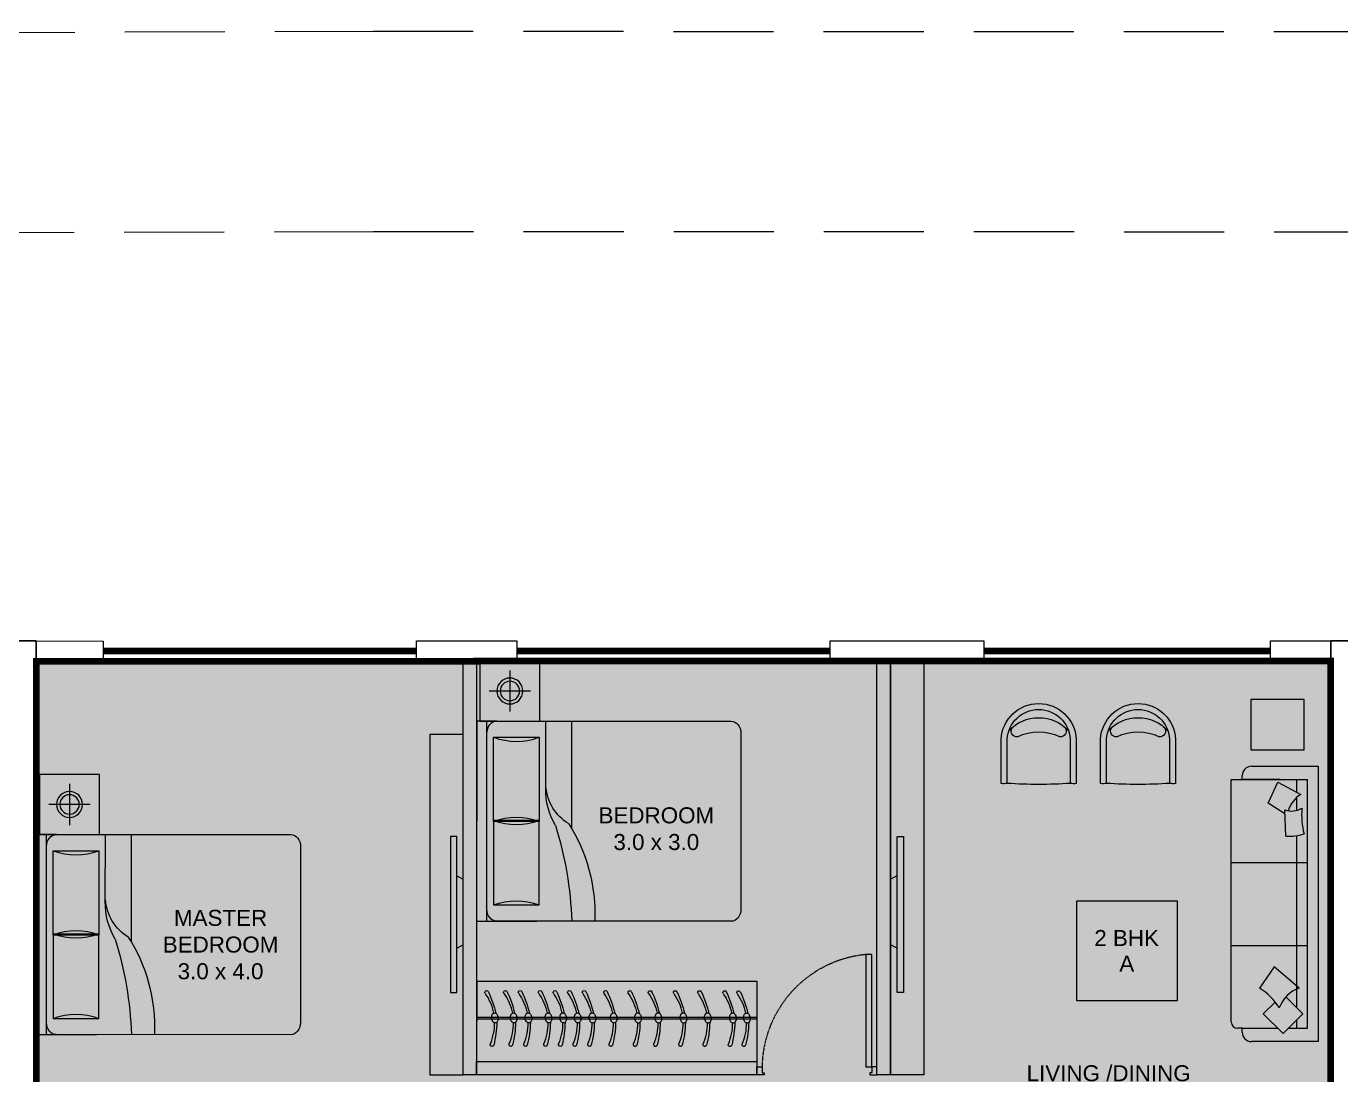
# Model space of a CAD drawing. Header units: inches. Extents: x 27644242 to 29761523, y -859349 to 216979.
# Drawn here: x 29054690 to 29064540, y -708393 to -700537 of the extents above; entities that cross this region are included whole.
import ezdxf

# ---------------------------------------------------------------- set-up
doc = ezdxf.new("R2010")
doc.units = ezdxf.units.IN
doc.header["$MEASUREMENT"] = 0
doc.set_wipeout_variables(frame=1)
doc.linetypes.add('01-Xref Col Podium Lvl-1$0$HIDDEN', pattern=[0.375, 0.25, -0.125])
doc.linetypes.add('DASHED', pattern=[0.75, 0.5, -0.25])
doc.layers.get('Defpoints').update_dxf_attribs({"color": 8})
doc.layers.add('BHK HATCH', color=8, linetype='Continuous', lineweight=5, transparency=0.85)
for name, color, linetype, lineweight in [('DOOR', 4, 'Continuous', 0), ('FURN', 250, 'Continuous', 0), ('RVA Site Boundary', 17, 'Continuous', 15), ('WALL', 7, 'Continuous', 20), ('WINDOW', 162, 'Continuous', 13)]:
    doc.layers.add(name, color=color, linetype=linetype, lineweight=lineweight)
doc.layers.add('text', color=7, linetype='Continuous')
doc.styles.add('AMITS', font='arial.ttf')

# ---------------------------------------------------------------- blocks, each defined once
blk = doc.blocks.new('A$C4D4B4B8A')
at = {"layer": 'WALL', "ltscale": 500}
for points in [[(-100, 0), (50, 0), (50, 7900), (-100, 7900)], [(9900, 7900.1), (9750, 7900.1), (9750, 2150), (9900, 2150)]]:
    blk.add_lwpolyline(points, close=True, dxfattribs=at)
blk = doc.blocks.new('DOOR_750')
at = {"layer": 'DOOR'}
for points in [[(-70, 50), (-32.5, 50), (-32.5, 750), (-70, 750)], [(-750, 50), (-717.5, 50), (-717.5, 12.5), (-705, 12.5), (-705, 0), (-750, 0)], [(0, 50), (-32.5, 50), (-32.5, 12.5), (-45, 12.5), (-45, 0), (0, 0)]]:
    blk.add_lwpolyline(points, close=True, dxfattribs=at)
at = {"layer": 'DOOR', "linetype": 'DASHED', "ltscale": 10}
blk.add_arc((-2.4, 38), 715.2, 95.4221, 179.04025, dxfattribs=at)
blk = doc.blocks.new('DNDNDNNDDN')
at = {"layer": 'FURN', "extrusion": (9.36485e-09, 6.40542e-09, 1)}
blk.add_line((172.5, 832.8, 0), (172.7, 232.8, 0), dxfattribs=at)
at = {"layer": 'FURN'}
for p, q in [((2272.7, 832.8, 0), (172.5, 832.8, 0)), ((2272.5, 833.3, 0), (2272.7, 232.8, 0)), ((2272.6, 564.4, 0), (173.5, 563.9, 0)), ((2272.6, 552.4, 0), (173.5, 551.9, 0)), ((2272.7, 232.8, 0), (172.7, 232.8, 0))]:
    blk.add_line(p, q, dxfattribs=at)
at = {"layer": 'FURN', "extrusion": (9.36485e-09, 6.40542e-09, 1)}
for points in [[(244.1, 519.7, 0.144333), (253, 521.4, 0.107177), (262.4, 529, 0.077818), (268.7, 540.2, 0.065016), (272.2, 555.1, 0.065016), (271.8, 570.3, 0.077818), (267.9, 582.5, 0.107177), (260.3, 591.9, 0.144333), (251.9, 595.4, 0.144333), (243, 593.7, 0.107177), (233.6, 586.1, 0.077818), (227.2, 574.9, 0.065016), (223.7, 560.1, 0.065016), (224.1, 544.8, 0.077818), (228.1, 532.6, 0.107177), (235.7, 523.2, 0.144333)], [(348.6, 519.8, 0.144333), (357.5, 521.4, 0.107177), (366.9, 529.1, 0.077818), (373.2, 540.2, 0.065016), (376.7, 555.1, 0.065016), (376.3, 570.4, 0.077818), (372.4, 582.6, 0.107177), (364.8, 592, 0.144333), (356.4, 595.4, 0.144333), (347.5, 593.8, 0.107177), (338.1, 586.1, 0.077818), (331.7, 575, 0.065016), (328.2, 560.1, 0.065016), (328.6, 544.8, 0.077818), (332.6, 532.6, 0.107177), (340.2, 523.2, 0.144333)], [(536.6, 519.9, 0.144333), (545.5, 521.5, 0.107177), (554.9, 529.2, 0.077818), (561.2, 540.3, 0.065016), (564.7, 555.2, 0.065016), (564.3, 570.5, 0.077818), (560.4, 582.7, 0.107177), (552.8, 592.1, 0.144333), (544.4, 595.5, 0.144333), (535.5, 593.8, 0.107177), (526.1, 586.2, 0.077818), (519.7, 575.1, 0.065016), (516.2, 560.2, 0.065016), (516.6, 544.9, 0.077818), (520.6, 532.7, 0.107177), (528.2, 523.3, 0.144333)], [(718.8, 519.9, 0.144333), (727.8, 521.6, 0.107177), (737.1, 529.2, 0.077818), (743.5, 540.4, 0.065016), (747, 555.3, 0.065016), (746.6, 570.6, 0.077818), (742.6, 582.7, 0.107177), (735, 592.1, 0.144333), (726.6, 595.6, 0.144333), (717.7, 593.9, 0.107177), (708.3, 586.3, 0.077818), (702, 575.2, 0.065016), (698.5, 560.3, 0.065016), (698.9, 545, 0.077818), (702.8, 532.8, 0.107177), (710.4, 523.4, 0.144333)], [(907.1, 520, 0.144333), (916, 521.7, 0.107177), (925.4, 529.3, 0.077818), (931.7, 540.5, 0.065016), (935.2, 555.3, 0.065016), (934.8, 570.6, 0.077818), (930.9, 582.8, 0.107177), (923.3, 592.2, 0.144333), (914.9, 595.7, 0.144333), (906, 594, 0.107177), (896.6, 586.4, 0.077818), (890.2, 575.2, 0.065016), (886.7, 560.3, 0.065016), (887.1, 545.1, 0.077818), (891.1, 532.9, 0.107177), (898.7, 523.5, 0.144333)], [(1059.3, 520.1, 0.144333), (1068.3, 521.7, 0.107177), (1077.6, 529.4, 0.077818), (1084, 540.5, 0.065016), (1087.5, 555.4, 0.065016), (1087.1, 570.7, 0.077818), (1083.1, 582.9, 0.107177), (1075.5, 592.3, 0.144333), (1067.1, 595.7, 0.144333), (1058.2, 594.1, 0.107177), (1048.8, 586.4, 0.077818), (1042.5, 575.3, 0.065016), (1039, 560.4, 0.065016), (1039.4, 545.1, 0.077818), (1043.3, 532.9, 0.107177), (1050.9, 523.5, 0.144333)], [(1241.6, 520.2, 0.144333), (1250.5, 521.8, 0.107177), (1259.9, 529.5, 0.077818), (1266.2, 540.6, 0.065016), (1269.7, 555.5, 0.065016), (1269.3, 570.8, 0.077818), (1265.4, 583, 0.107177), (1257.8, 592.4, 0.144333), (1249.4, 595.8, 0.144333), (1240.5, 594.2, 0.107177), (1231.1, 586.5, 0.077818), (1224.7, 575.4, 0.065016), (1221.2, 560.5, 0.065016), (1221.6, 545.2, 0.077818), (1225.6, 533, 0.107177), (1233.2, 523.6, 0.144333)], [(1401, 520.2, 0.144333), (1409.9, 521.9, 0.107177), (1419.2, 529.5, 0.077818), (1425.6, 540.7, 0.065016), (1429.1, 555.6, 0.065016), (1428.7, 570.9, 0.077818), (1424.8, 583, 0.107177), (1417.1, 592.4, 0.144333), (1408.7, 595.9, 0.144333), (1399.8, 594.2, 0.107177), (1390.4, 586.6, 0.077818), (1384.1, 575.4, 0.065016), (1380.6, 560.6, 0.065016), (1381, 545.3, 0.077818), (1384.9, 533.1, 0.107177), (1392.6, 523.7, 0.144333)], [(1511.5, 520.3, 0.144333), (1520.5, 521.9, 0.107177), (1529.8, 529.6, 0.077818), (1536.2, 540.7, 0.065016), (1539.7, 555.6, 0.065016), (1539.3, 570.9, 0.077818), (1535.3, 583.1, 0.107177), (1527.7, 592.5, 0.144333), (1519.3, 595.9, 0.144333), (1510.4, 594.3, 0.107177), (1501, 586.6, 0.077818), (1494.7, 575.5, 0.065016), (1491.2, 560.6, 0.065016), (1491.6, 545.3, 0.077818), (1495.5, 533.1, 0.107177), (1503.1, 523.7, 0.144333)], [(1620.3, 520.3, 0.144333), (1629.2, 522, 0.107177), (1638.6, 529.6, 0.077818), (1645, 540.8, 0.065016), (1648.5, 555.7, 0.065016), (1648.1, 571, 0.077818), (1644.1, 583.1, 0.107177), (1636.5, 592.5, 0.144333), (1628.1, 596, 0.144333), (1619.2, 594.3, 0.107177), (1609.8, 586.7, 0.077818), (1603.5, 575.5, 0.065016), (1600, 560.7, 0.065016), (1600.4, 545.4, 0.077818), (1604.3, 533.2, 0.107177), (1611.9, 523.8, 0.144333)], [(1730.9, 520.4, 0.144333), (1739.8, 522, 0.107177), (1749.2, 529.7, 0.077818), (1755.5, 540.8, 0.065016), (1759.1, 555.7, 0.065016), (1758.6, 571, 0.077818), (1754.7, 583.2, 0.107177), (1747.1, 592.6, 0.144333), (1738.7, 596, 0.144333), (1729.8, 594.4, 0.107177), (1720.4, 586.7, 0.077818), (1714.1, 575.6, 0.065016), (1710.5, 560.7, 0.065016), (1711, 545.4, 0.077818), (1714.9, 533.2, 0.107177), (1722.5, 523.8, 0.144333)], [(1880.8, 520.3, 0.144333), (1889.7, 522, 0.107177), (1899.1, 529.6, 0.077818), (1905.5, 540.8, 0.065016), (1909, 555.7, 0.065016), (1908.6, 571, 0.077818), (1904.6, 583.1, 0.107177), (1897, 592.5, 0.144333), (1888.6, 596, 0.144333), (1879.7, 594.3, 0.107177), (1870.3, 586.7, 0.077818), (1864, 575.5, 0.065016), (1860.5, 560.7, 0.065016), (1860.9, 545.4, 0.077818), (1864.8, 533.2, 0.107177), (1872.4, 523.8, 0.144333)], [(1991.4, 520.4, 0.144333), (2000.3, 522, 0.107177), (2009.7, 529.7, 0.077818), (2016, 540.8, 0.065016), (2019.6, 555.7, 0.065016), (2019.1, 571, 0.077818), (2015.2, 583.2, 0.107177), (2007.6, 592.6, 0.144333), (1999.2, 596, 0.144333), (1990.3, 594.4, 0.107177), (1980.9, 586.7, 0.077818), (1974.6, 575.6, 0.065016), (1971, 560.7, 0.065016), (1971.5, 545.4, 0.077818), (1975.4, 533.2, 0.107177), (1983, 523.8, 0.144333)], [(2132.3, 520.3, 0.144333), (2141.2, 522, 0.107177), (2150.6, 529.6, 0.077818), (2157, 540.8, 0.065016), (2160.5, 555.7, 0.065016), (2160.1, 571, 0.077818), (2156.1, 583.1, 0.107177), (2148.5, 592.5, 0.144333), (2140.1, 596, 0.144333), (2131.2, 594.3, 0.107177), (2121.8, 586.7, 0.077818), (2115.5, 575.5, 0.065016), (2112, 560.7, 0.065016), (2112.4, 545.4, 0.077818), (2116.3, 533.2, 0.107177), (2123.9, 523.8, 0.144333)]]:
    blk.add_lwpolyline(points, format="xyb", close=True, dxfattribs=at)
for points in [[(233.8, 524.9, 0.057952), (257, 354.2, 1.08017), (281.9, 362.7, -0.102886), (250, 520.2, -0.821198)], [(338.3, 524.9, 0.057952), (361.5, 354.3, 1.08017), (386.4, 362.8, -0.102886), (354.5, 520.3, -0.821198)], [(526.3, 525, 0.057952), (549.5, 354.4, 1.08017), (574.4, 362.9, -0.102886), (542.5, 520.3, -0.821198)], [(708.5, 525.1, 0.057952), (731.8, 354.5, 1.08017), (756.7, 362.9, -0.102886), (724.7, 520.4, -0.821198)], [(896.8, 525.2, 0.057952), (920, 354.5, 1.08017), (944.9, 363, -0.102886), (913, 520.5, -0.821198)], [(1049, 525.2, 0.057952), (1072.2, 354.6, 1.08017), (1097.2, 363.1, -0.102886), (1065.2, 520.6, -0.821198)], [(1231.3, 525.3, 0.057952), (1254.5, 354.7, 1.08017), (1279.4, 363.2, -0.102886), (1247.5, 520.7, -0.821198)], [(1390.6, 525.4, 0.057952), (1413.9, 354.8, 1.08017), (1438.8, 363.2, -0.102886), (1406.9, 520.7, -0.821198)], [(1501.2, 525.4, 0.057952), (1524.5, 354.8, 1.08017), (1549.4, 363.3, -0.102886), (1517.4, 520.8, -0.821198)], [(1610, 525.5, 0.057952), (1633.2, 354.8, 1.08017), (1658.2, 363.3, -0.102886), (1626.2, 520.8, -0.821198)], [(1720.6, 525.5, 0.057952), (1743.8, 354.9, 1.08017), (1768.7, 363.4, -0.102886), (1736.8, 520.9, -0.821198)], [(1870.5, 525.5, 0.057952), (1893.7, 354.8, 1.08017), (1918.7, 363.3, -0.102886), (1886.7, 520.8, -0.821198)], [(1981.1, 525.5, 0.057952), (2004.3, 354.9, 1.08017), (2029.2, 363.4, -0.102886), (1997.3, 520.9, -0.821198)], [(2122, 525.5, 0.057952), (2145.2, 354.8, 1.08017), (2170.2, 363.3, -0.102886), (2138.2, 520.8, -0.821198)]]:
    blk.add_lwpolyline(points, format="xyb", dxfattribs=at)
for centre, radius, start, end in [((967.3, 426.3, 0), 745.3, 153.84974, 167.11662), ((644.3, 515.2, 0), 394.6, 145.02139, 168.51845), ((310.1, 748.9, 0), 13.2, 325.02116, 153.84954), ((1071.8, 426.3, 0), 745.3, 153.84974, 167.11662), ((748.8, 515.2, 0), 394.6, 145.02139, 168.51845), ((414.6, 749, 0), 13.2, 325.02116, 153.84954), ((1259.8, 426.4, 0), 745.3, 153.84974, 167.11662), ((936.8, 515.3, 0), 394.6, 145.02139, 168.51845), ((602.6, 749.1, 0), 13.2, 325.02116, 153.84954), ((1442, 426.5, 0), 745.3, 153.84974, 167.11662), ((1119, 515.4, 0), 394.6, 145.02139, 168.51845), ((784.9, 749.1, 0), 13.2, 325.02116, 153.84954), ((1630.3, 426.6, 0), 745.3, 153.84974, 167.11662), ((1307.3, 515.4, 0), 394.6, 145.02139, 168.51845), ((973.1, 749.2, 0), 13.2, 325.02116, 153.84954), ((1782.5, 426.6, 0), 745.3, 153.84974, 167.11662), ((1459.5, 515.5, 0), 394.6, 145.02139, 168.51845), ((1125.4, 749.3, 0), 13.2, 325.02116, 153.84954), ((1964.8, 426.7, 0), 745.3, 153.84974, 167.11662), ((1641.8, 515.6, 0), 394.6, 145.02139, 168.51845), ((1307.6, 749.4, 0), 13.2, 325.02116, 153.84954), ((2124.1, 426.8, 0), 745.3, 153.84974, 167.11662), ((1801.1, 515.7, 0), 394.6, 145.02139, 168.51845), ((1467, 749.4, 0), 13.2, 325.02116, 153.84954), ((2234.7, 426.8, 0), 745.3, 153.84974, 167.11662), ((1911.7, 515.7, 0), 394.6, 145.02139, 168.51845), ((1577.6, 749.5, 0), 13.2, 325.02116, 153.84954), ((2343.5, 426.9, 0), 745.3, 153.84974, 167.11662), ((2020.5, 515.8, 0), 394.6, 145.02139, 168.51845), ((1686.4, 749.5, 0), 13.2, 325.02116, 153.84954), ((2454.1, 426.9, 0), 745.3, 153.84974, 167.11662), ((2131.1, 515.8, 0), 394.6, 145.02139, 168.51845), ((1796.9, 749.6, 0), 13.2, 325.02116, 153.84954), ((2604, 426.9, 0), 745.3, 153.84974, 167.11662), ((2281, 515.8, 0), 394.6, 145.02139, 168.51845), ((1946.9, 749.5, 0), 13.2, 325.02116, 153.84954), ((2714.6, 426.9, 0), 745.3, 153.84974, 167.11662), ((2391.6, 515.8, 0), 394.6, 145.02139, 168.51845), ((2057.4, 749.6, 0), 13.2, 325.02116, 153.84954), ((2855.5, 426.9, 0), 745.3, 153.84974, 167.11662), ((2532.5, 515.8, 0), 394.6, 145.02139, 168.51845), ((2198.4, 749.5, 0), 13.2, 325.02116, 153.84954)]:
    blk.add_arc(centre, radius, start, end, dxfattribs=at)
blk = doc.blocks.new('A$C700F438C')
at = {"layer": 'FURN', "color": 8, "extrusion": (-6.65399e-08, 5.27913e-08, 1)}
for p, q in [((0.0734, 1.5, 0), (1.8303, 1.5001, 0)), ((1.98, 1.5001, 0), (1.53, 1.5001, 0)), ((1.98, 1.5001, 0), (1.53, 1.5001, 0)), ((1.98, 1.5001, 0), (1.53, 1.5001, 0)), ((1.9038, 1.5001, 0), (1.9039, 0.0001, 0)), ((0.0001, 0.0914, 0), (0, 1.4086, 0)), ((1.8548, 1.3782, 0), (1.5121, 1.3782, 0)), ((1.5121, 1.3782, 0), (1.5121, 0.7466, 0)), ((1.8548, 0.7466, 0), (1.8548, 1.3782, 0)), ((1.2673, 0.799, 0), (1.2673, 0.0001, 0)), ((1.5121, 0.122, 0), (1.5121, 0.7536, 0)), ((1.5121, 0.7536, 0), (1.8548, 0.7536, 0)), ((1.5121, 0.7466, 0), (1.8548, 0.7466, 0)), ((1.8548, 0.7536, 0), (1.8549, 0.122, 0)), ((1.4632, 0.503, 0), (1.4632, 0.0001, 0)), ((1.8549, 0.122, 0), (1.5121, 0.122, 0)), ((1.8304, 0.0001, 0), (0.0735, 0, 0)), ((1.9039, 0.0001, 0), (1.9801, 0.0001, 0))]:
    blk.add_line(p, q, dxfattribs=at)
at = {"layer": 'FURN', "linetype": 'Continuous', "lineweight": 0, "extrusion": (-6.65399e-08, 5.27913e-08, 1)}
blk.add_line((1.8304, 0.0001, 0), (1.9174, 0.0001, 0), dxfattribs=at)
at = {"layer": 'FURN', "color": 8, "extrusion": (6.65399e-08, -5.27913e-08, -1)}
for centre, major_axis, ratio, start_param, end_param in [((0.0735, 1.4086, 0), (0, -0.0914, 0), 0.803207, 1.570796, 3.141593), ((1.9589, 1.4544, 0), (0, -1.0771, 0), 0.803207, 0.880587, 1.613256), ((3.067, 1.6025, 0), (0.0001, -2.243, 0), 0.803207, 1.197175, 1.525138), ((1.8304, 1.4087, 0), (0, -0.0914, 0), 0.803207, 3.141593, 4.712389), ((1.6834, 2.1097, 0), (0, -0.762, 0), 0.803207, -0.283794, 0.283794), ((0.6693, 0.0845, 0), (-0.7051, -0.6147, 0), 0.604617, 2.952061, 3.536756), ((-0.0315, 0.1903, 0), (-1.467, -0.4936, 0), 0.581007, 3.019706, 3.343381), ((1.6835, 0.0151, 0), (0, -0.762, 0), 0.803207, 2.857799, 3.425387), ((0.0735, 0.0914, 0), (0, -0.0914, 0), 0.803207, 0, 1.570796), ((1.8304, 0.0915, 0), (0, -0.0914, 0), 0.803207, -1.570796, 0)]:
    blk.add_ellipse(centre, major_axis=major_axis, ratio=ratio, start_param=start_param, end_param=end_param, dxfattribs=at)
at = {"layer": 'FURN', "color": 8, "extrusion": (-6.65399e-08, 5.27913e-08, 1)}
for centre, start_param, end_param in [((1.6835, 1.4851, 0), -0.283794, 0.283794), ((1.6835, -0.6096, 0), 2.857799, 3.425387)]:
    blk.add_ellipse(centre, major_axis=(0, -0.762, 0), ratio=0.803207, start_param=start_param, end_param=end_param, dxfattribs=at)
blk = doc.blocks.new('BEDROOM')
at = {"layer": 'FURN', "linetype": 'Continuous', "extrusion": (-5.00305e-08, -8.66553e-08, 1)}
for p, q in [((1066.1, 501.3, 0), (1066.1, 192.6, 0)), ((911.7, 347, 0), (1220.4, 347, 0))]:
    blk.add_line(p, q, dxfattribs=at)
at = {"layer": 'FURN', "ltscale": 500}
blk.add_line((1314.6, 122.1, 0), (1315.2, -1377.9, 0), dxfattribs=at)
at = {"layer": 'FURN', "ltscale": 0.05, "extrusion": (-5.00305e-08, -8.66553e-08, 1), "elevation": 0}
blk.add_lwpolyline([(1291.1, 122), (841.1, 122), (841.1, 572), (1291.1, 572)], close=True, dxfattribs=at)
at = {"layer": 'FURN', "linetype": 'Continuous', "extrusion": (-5.00305e-08, -8.66553e-08, 1)}
for radius in [97, 72.8]:
    blk.add_circle((1066.1, 347, 0), radius, dxfattribs=at)
at = {"layer": 'FURN', "extrusion": (-3.01072e-07, 1.30707e-07, 1), "xscale": -1000.000000000015, "yscale": 1000.000000000015, "zscale": 1000.000000000007, "rotation": 180.0236273616612}
blk.add_blockref('A$C700F438C', (-665.5, 121.4, 0), dxfattribs=at)
blk = doc.blocks.new('TVVVV')
at = {"layer": 'FURN', "ltscale": 1000, "elevation": 0}
blk.add_lwpolyline([(-129.9, 740.3), (-82, 740.3), (-82, -428.6), (-129.9, -428.6)], close=True, dxfattribs=at)
for points in [[(-129.9, 446.7), (-178.7, 422)], [(-129.9, -95.7), (-178.7, -71)]]:
    blk.add_lwpolyline(points, dxfattribs=at)
blk = doc.blocks.new('sofasaaaaaaaaaaa')
at = {"color": 0, "linetype": 'ByBlock'}
for p, q in [((-275.4, 791.2), (1540.6, 791.2)), ((298.9, 791.2), (298.9, 220.8)), ((919.7, 791.2), (919.7, 220.8)), ((1540.6, 791.2), (1540.6, 220.8)), ((-352.1, 709.7), (-322, 709.7)), ((-322, 709.7), (-322, 744.7)), ((-322, 709.7), (-322, 443.7)), ((1540.6, 709.7), (1570.7, 709.7)), ((1540.6, 424.5), (1540.6, 709.7)), ((-422, 139.3), (-422, 639.9)), ((1640.6, 639.9), (1640.6, 139.3)), ((-214.4, 551.3), (-362.5, 403.1)), ((-125.9, 462.8), (-214.4, 551.3)), ((137.3, 470.5), (-22.2, 579.5)), ((1283.3, 389.1), (1365.5, 514.1)), ((1365.5, 514.1), (1521.5, 442.3)), ((-362.5, 403.1), (-214.4, 254.9)), ((-22.2, 283.2), (137.3, 470.5)), ((1521.5, 442.3), (1429.8, 270.3)), ((-322, 362.5), (-322, 220.8)), ((-261.7, 302.3), (-322, 302.3)), ((-214.4, 254.9), (-86.6, 382.7)), ((1120.5, 302.3), (-167, 302.3)), ((1117.7, 382), (1313.9, 390.4)), ((1405.4, 302.3), (1309.9, 302.3)), ((1540.6, 302.3), (1446.8, 302.3)), ((-322, 220.8), (1540.6, 220.8)), ((1640.6, 139.3), (-422, 139.3))]:
    blk.add_line(p, q, dxfattribs=at)
for centre, radius, start, end in [((-275.4, 744.7), 46.6, 90, 180), ((-352.1, 639.9), 69.8, 90, 180), ((1570.7, 639.9), 69.8, 0, 90), ((-415.4, 824.5), 463.3, 301.93011, 328.06989), ((-242.2, 211.4), 231.4, 18.07851, 71.92149), ((1464.8, 354.2), 348.2, 175.41548, 198.06974), ((1460, 339.6), 154.7, 160.8325, 209.92347), ((1234.2, 146.5), 231.5, 32.33007, 71.50567), ((1279.8, -337.5), 601.7, 85.59898, 104.04019)]:
    blk.add_arc(centre, radius, start, end, dxfattribs=at)
blk = doc.blocks.new('cha-1')
at = {"color": 0, "linetype": 'ByBlock'}
for points in [[(375, 10), (375, 453, 0.950858), (-375, 453), (-375, 10)], [(315, 11), (315, 452, 0.946504), (-315, 452), (-315, 11)]]:
    blk.add_lwpolyline(points, format="xyb", dxfattribs=at)
for centre, radius, start, end in [((0, 263), 405, 42.4573, 137.5427), ((-217, 533), 58.2, 126.2045, 258.1486), ((217, 533), 58.2, 281.8514, 53.7955), ((-224, 501), 25, 258.1486, 294.8492), ((0, 17), 508, 65.1508, 114.8492), ((224, 501), 25, 245.1508, 281.8514), ((-347, 125), 118, 256.2867, 285.6904), ((0, 4466), 4466, 265.9551, 274.0449), ((347, 125), 118, 254.3096, 283.7133)]:
    blk.add_arc(centre, radius, start, end, dxfattribs=at)

msp = doc.modelspace()

# ---------------------------------------------------------------- linework, layer by layer
at = {"layer": 'FURN', "ltscale": 500}
for points in [[(29061166.8, -705292.7), (29061416.8, -705292.7), (29061416.8, -708392.7), (29061166.8, -708392.7)], [(29057965.1, -705842.7), (29057715.1, -705842.7), (29057715.1, -708392.7), (29057965.1, -708392.7)]]:
    msp.add_lwpolyline(points, close=True, dxfattribs=at)
at = {"layer": 'FURN', "ltscale": 500, "elevation": 0}
msp.add_lwpolyline([(29064266.8, -705582.4), (29063866.8, -705582.4), (29063866.8, -705957.4), (29064266.8, -705957.4)], close=True, dxfattribs=at)
at = {"layer": 'FURN', "ltscale": 1000}
msp.add_lwpolyline([(29062563.7, -707090.1), (29063313.7, -707090.1), (29063313.7, -707840.1), (29062563.7, -707840.1)], close=True, dxfattribs=at)
at = {"layer": 'RVA Site Boundary', "color": 252, "linetype": '01-Xref Col Podium Lvl-1$0$HIDDEN', "ltscale": 3000}
for points in [[(29070594.6, -722819.7), (29062281.5, -723576.4), (29061685.8, -723702.9), (29060981.9, -723869.7), (29041967.9, -728872), (29040290.6, -729348.3), (29040119.5, -729396.5), (29039099.6, -729633.7), (29038645.3, -729738.3), (29038355.8, -729819.7), (29034641.6, -721217.6), (29027183.2, -704104.2), (29025683.3, -700713.9), (29026680.8, -700700.8), (29043248.9, -700536.5), (29049803.7, -700595.6), (29057289.9, -700573.5), (29071603.8, -700578.8)], [(29070483.8, -721323.6), (29062057, -722090.7), (29061357, -722239.2), (29060618, -722414.4), (29041572.2, -727425.1), (29039882.4, -727904.9), (29039746, -727943.3), (29039231.2, -728063.1), (29036017.7, -720620.6), (29028556.6, -703501.1), (29027975.7, -702188), (29043249.6, -702036.6), (29049799.1, -702095.6), (29057291.8, -702073.5), (29071602.9, -702078.8)]]:
    msp.add_lwpolyline(points, dxfattribs=at)
at = {"layer": 'WALL', "ltscale": 500}
for points in [[(29058365.1, -705142.7), (29058365.1, -705292.7), (29057615.1, -705292.7), (29057615.1, -705142.7)], [(29061865.1, -705142.7), (29061865.1, -705292.7), (29060715.1, -705292.7), (29060715.1, -705142.7)], [(29058065.1, -708392.7), (29057965.1, -708392.7), (29057965.1, -705292.7), (29058065.1, -705292.7)], [(29061165.1, -708392.7), (29061065.1, -708392.7), (29061065.1, -705292.7), (29061165.1, -705292.7)], [(29060165.1, -708292.7), (29060165.1, -708392.7), (29058065.1, -708392.7), (29058065.1, -708292.7)]]:
    msp.add_lwpolyline(points, close=True, dxfattribs=at)
at = {"layer": 'WINDOW', "ltscale": 500, "const_width": 50}
for points in [[(29057615.1, -705217.7), (29055265.1, -705218.2)], [(29058365.1, -705217.7), (29060715.1, -705217.7)], [(29064015.1, -705217.7), (29061865.1, -705217.7)]]:
    msp.add_lwpolyline(points, dxfattribs=at)

# ---------------------------------------------------------------- block references
at = {"layer": 'DOOR', "xscale": 1.200000000020023, "yscale": 1.200000000020023, "zscale": 1.200000000020023}
msp.add_blockref('DOOR_750', (29061065.1, -708392.7), dxfattribs=at)
at = {"layer": 'FURN', "ltscale": 500, "xscale": -1}
msp.add_blockref('BEDROOM', (29059380.3, -705864.5, 0), dxfattribs=at)
at = {"layer": 'FURN', "ltscale": 1000, "rotation": 90.00000000000001}
msp.add_blockref('sofasaaaaaaaaaaa', (29064511.5, -707722.4), dxfattribs=at)
at = {"layer": 'FURN', "ltscale": 1000, "xscale": -1}
for name, p in [('TVVVV', (29057786.4, -707348.6, 0)), ('DNDNDNNDDN', (29060337.8, -708525.6, 0))]:
    msp.add_blockref(name, p, dxfattribs=at)
at = {"layer": 'FURN', "ltscale": 1000}
msp.add_blockref('TVVVV', (29061345.4, -707348.6, 0), dxfattribs=at)

# ---------------------------------------------------------------- texts
at = {"layer": 'text', "ltscale": 100, "char_height": 120, "width": 1715.235, "attachment_point": 9, "style": 'AMITS'}
for s, insert in [('\\pxqc;BEDROOM\\P3.0 x 3.0', (29060269.1, -706710.8, 0)), ('\\pxqc;MASTER \\PBEDROOM\\P3.0 x 4.0', (29057003.6, -707679.1)), ('\\pxqc;LIVING /DINING\\P3.3 x 5.4', (29063658.8, -708643.5))]:
    msp.add_mtext(s, dxfattribs=dict(at, insert=insert))
at = {"layer": 'text', "color": 1, "ltscale": 100, "char_height": 120, "width": 1715.235, "attachment_point": 1, "style": 'AMITS'}
for s, insert in [('\\pxqc;2 BHK', (29062078, -707308.5)), ('\\pxqc;A', (29062079.3, -707500.2))]:
    msp.add_mtext(s, dxfattribs=dict(at, insert=insert))

# ---------------------------------------------------------------- next in the draw order: block references
at = {"color": 2, "ltscale": 500}
for p in [(29044865.1, -713042.7), (29064565.1, -713042.7)]:
    msp.add_blockref('A$C4D4B4B8A', p, dxfattribs=at)

# ---------------------------------------------------------------- next in the draw order: hatches: boundary and pattern name
at = {"layer": 'BHK HATCH', "ltscale": 500, "true_color": 0xff00ff}
h = msp.add_hatch(color=6, dxfattribs=at)
h.dxf.hatch_style = 1
edge = h.paths.add_edge_path()
edge.add_line((29064265.1, -712892.7), (29060415.1, -712892.7))
edge.add_line((29060415.1, -712892.7), (29060415.1, -710642.7))
edge.add_line((29060415.1, -710642.7), (29060265.1, -710642.8))
edge.add_line((29060265.1, -710642.8), (29060265.1, -710742.7))
edge.add_line((29060265.1, -710742.7), (29058964.8, -710742.8))
edge.add_line((29058964.8, -710742.8), (29058965, -709292.8))
edge.add_line((29058965, -709292.8), (29057165.1, -709292.7))
edge.add_line((29057165.1, -709292.7), (29057165.1, -710742.7))
edge.add_line((29057165.1, -710742.7), (29054765.1, -710742.7))
edge.add_line((29054765.1, -710742.7), (29054765.1, -705295))
edge.add_line((29054765.1, -705295), (29058065.1, -705294.9))
edge.add_line((29058065.1, -705294.9), (29058065.1, -705292.7))
edge.add_line((29058065.1, -705292.7), (29061065.1, -705292.7))
edge.add_line((29061065.1, -705292.7), (29061065.1, -705292.7))
edge.add_line((29061065.1, -705292.7), (29064465.1, -705292.7))
edge.add_line((29064465.1, -705292.7), (29064465.1, -712892.7))
edge.add_line((29064465.1, -712892.7), (29063065.1, -712892.7))

# ---------------------------------------------------------------- next in the draw order: linework, layer by layer
at = {"layer": 'Defpoints', "ltscale": 500}
msp.add_lwpolyline([(29064265.1, -712892.7, 50, 50, 0), (29060415.1, -712892.7, 50, 50, 0), (29060415.1, -710642.7, 50, 50, 0), (29060265.1, -710642.8, 50, 50, 0), (29060265.1, -710742.7, 50, 50, 0), (29058964.8, -710742.8, 50, 50, 0), (29058965, -709292.8, 50, 50, 0), (29057165.1, -709292.7, 50, 50, 0), (29057165.1, -710742.7, 50, 50, 0), (29054765.1, -710742.7, 50, 50, 0), (29054765.1, -705295, 50, 50, 0), (29058065.1, -705294.9, 50, 50, 0), (29058065.1, -705292.7, 50, 50, 0), (29061065.1, -705292.7, 50, 50, 0), (29061065.1, -705292.7, 50, 50, 0), (29064465.1, -705292.7, 50, 50, 0), (29064465.1, -712892.7, 50, 50, 0), (29063065.1, -712892.7, 50, 50, 0)], format="xyseb", dxfattribs=at)
at = {"layer": 'WALL', "ltscale": 500}
for points in [[(29054615.1, -705142.6), (29054765.1, -705142.6), (29054765.1, -710892.7), (29054615.1, -710892.7)], [(29055265.1, -705143.2), (29055265.1, -705293.2), (29054765.1, -705292.7), (29054765.1, -705142.7)], [(29064465.1, -705142.7), (29064465.1, -705292.7), (29064015.1, -705292.7), (29064015.1, -705142.7)], [(29064615.1, -713042.7), (29064465.1, -713042.7), (29064465.1, -705142.7), (29064615.1, -705142.7)]]:
    msp.add_lwpolyline(points, close=True, dxfattribs=at)

# ---------------------------------------------------------------- next in the draw order: block references
at = {"layer": 'FURN', "ltscale": 500, "xscale": -1}
msp.add_blockref('BEDROOM', (29056080.3, -706714.5, 0), dxfattribs=at)

# ---------------------------------------------------------------- next in the draw order: block references
at = {"layer": 'FURN', "ltscale": 1000, "xscale": -0.7494972036074088, "yscale": 0.7494972036074088, "zscale": 0.7494972036074088, "rotation": 2.772566238924089e-10}
for p in [(29062276.9, -706218), (29063021.7, -706218)]:
    msp.add_blockref('cha-1', p, dxfattribs=at)

doc.saveas('drawing.dxf')
